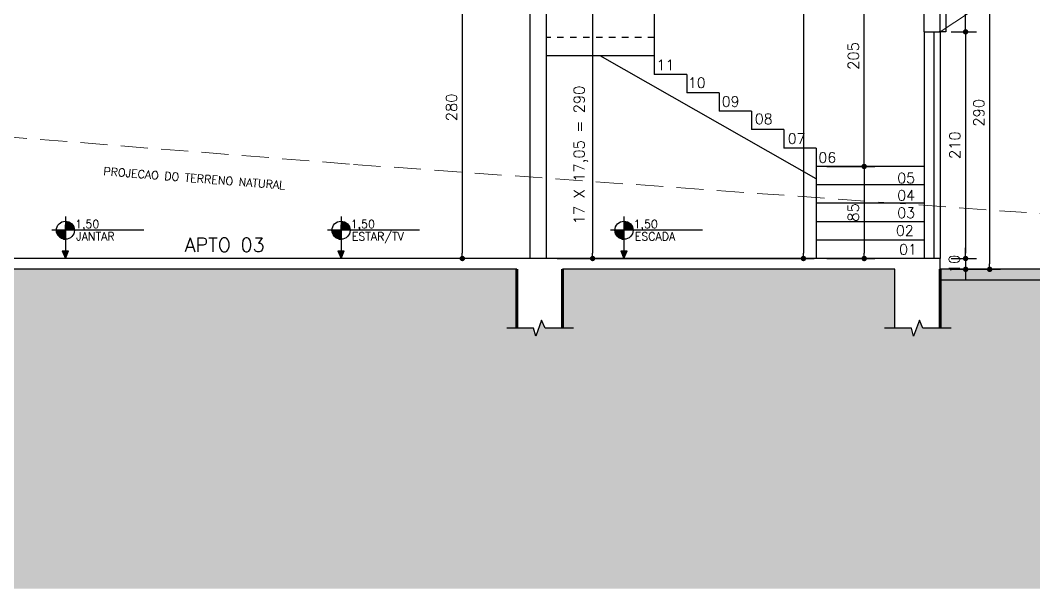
# Model space of a CAD drawing. Header units: inches. Extents: x 580771 to 672494, y 7715997 to 7829530.
# Drawn here: x 653540 to 654479, y 7717676 to 7718203 of the extents above; entities that cross this region are included whole.
import ezdxf

# ---------------------------------------------------------------- set-up
doc = ezdxf.new("R2010")
doc.units = ezdxf.units.IN
doc.header["$MEASUREMENT"] = 0
doc.header["$PDMODE"] = 2
doc.linetypes.add('CACHE', pattern=[0.24, 0.12, -0.12])
doc.linetypes.add('DASHED2', pattern=[0.375, 0.25, -0.125])
for name, color, linetype, lineweight in [('ARQ-06', 6, 'Continuous', 60), ('LINHAS FINAS', 1, 'Continuous', 9), ('MEIO_FIO', 7, 'Continuous', 0)]:
    doc.layers.add(name, color=color, linetype=linetype, lineweight=lineweight)
for name, color, linetype in [('ARQ-2', 2, 'Continuous'), ('Block1', 1, 'Continuous'), ('Layer3', 3, 'Continuous'), ('NIVEL', 2, 'Continuous'), ('P01', 1, 'Continuous'), ('P06', 6, 'Continuous'), ('parede', 6, 'Continuous')]:
    doc.layers.add(name, color=color, linetype=linetype)
doc.styles.add('R80E50', font='romans.shx', dxfattribs={"height": 10})
doc.styles.add('ROMANS', font='romans', dxfattribs={"height": 0.2})
doc.dimstyles.new('ARQ50', dxfattribs={"dimscale": 50, "dimtxt": 10, "dimasz": 0.1, "dimexe": 0.2, "dimexo": 0.2, "dimgap": 0.1, "dimtad": 1, "dimdec": 0, "dimzin": 12, "dimdsep": 46, "dimtxsty": 'R80E50', "dimblk1": 'DOT', "dimblk2": 'DOT', "dimsah": 1, "dimcen": 0.4, "dimclrd": 15, "dimclre": 15, "dimclrt": 3, "dimadec": 0, "dimazin": 0, "dimtfac": 1, "dimtdec": 0, "dimtmove": 2, "dimatfit": 3, "dimldrblk": 'DOT', "dimfxl": 0.2, "dimtolj": 1, "dimtzin": 12, "dimarcsym": 0})

# ---------------------------------------------------------------- blocks, each defined once
blk = doc.blocks.new('*X32')
at = {"color": 0}
for p, q in [((-1683, 3892), (-1680, 3892)), ((-1683, 3891), (-1680, 3891)), ((-1680, 3888), (-1680, 3892.3)), ((-1679, 3888), (-1679, 3892)), ((-1678, 3888), (-1678, 3891.6)), ((-1677, 3888), (-1677, 3891.1)), ((-1695, 3880), (-1692, 3880)), ((-1694.9, 3879), (-1692, 3879)), ((-1694.7, 3878), (-1692, 3878)), ((-1692, 3876), (-1692, 3880.7)), ((-1691, 3876), (-1691, 3880.7)), ((-1690, 3876), (-1690, 3880.7)), ((-1689, 3876), (-1689, 3880.7)), ((-1688, 3876), (-1688, 3880.7)), ((-1687, 3876), (-1687, 3880.7)), ((-1686, 3876), (-1686, 3880.7)), ((-1686, 3880), (-1683, 3880)), ((-1686, 3879), (-1683, 3879)), ((-1686, 3878), (-1683, 3878)), ((-1683, 3890), (-1680, 3890)), ((-1683, 3889), (-1680, 3889)), ((-1683, 3882), (-1683, 3888)), ((-1683, 3888), (-1680, 3888)), ((-1683, 3882), (-1680, 3882)), ((-1683, 3881), (-1680, 3881)), ((-1682, 3882), (-1682, 3888)), ((-1681, 3882), (-1681, 3888)), ((-1680, 3882), (-1680, 3888)), ((-1680, 3888), (-1674, 3888)), ((-1680, 3887), (-1674, 3887)), ((-1680, 3886), (-1674, 3886)), ((-1680, 3885), (-1674, 3885)), ((-1680, 3884), (-1674, 3884)), ((-1680, 3883), (-1674, 3883)), ((-1680, 3880.7), (-1680, 3882)), ((-1680, 3882), (-1674, 3882)), ((-1679, 3880.7), (-1679, 3882)), ((-1678, 3880.7), (-1678, 3882)), ((-1677, 3880.7), (-1677, 3882)), ((-1676, 3888), (-1676, 3890.4)), ((-1676, 3880.7), (-1676, 3882)), ((-1675, 3888), (-1675, 3889.6)), ((-1675, 3880.7), (-1675, 3882)), ((-1674, 3888), (-1674, 3888.6)), ((-1674, 3882), (-1674, 3888)), ((-1674, 3888), (-1673.5, 3888)), ((-1674, 3880.7), (-1674, 3882)), ((-1674, 3882), (-1671.1, 3882)), ((-1674, 3881), (-1671.1, 3881)), ((-1673, 3882), (-1673, 3887.2)), ((-1672, 3882), (-1672, 3885.4)), ((-1694.5, 3877), (-1692, 3877)), ((-1694.1, 3876), (-1692, 3876)), ((-1694, 3875.8), (-1694, 3876)), ((-1693, 3874), (-1693, 3876)), ((-1692, 3872.7), (-1692, 3876)), ((-1692, 3876), (-1686, 3876)), ((-1692, 3875), (-1686, 3875)), ((-1692, 3874), (-1686, 3874)), ((-1692, 3873), (-1686, 3873)), ((-1691.3, 3872), (-1686, 3872)), ((-1690.1, 3871), (-1686, 3871)), ((-1688.5, 3870), (-1686, 3870)), ((-1688, 3869.8), (-1688, 3870)), ((-1687, 3869.4), (-1687, 3870)), ((-1686, 3877), (-1683, 3877)), ((-1686, 3870), (-1686, 3876)), ((-1686, 3876), (-1683, 3876)), ((-1686, 3869.1), (-1686, 3870)), ((-1686, 3870), (-1683, 3870)), ((-1685.8, 3869), (-1683, 3869)), ((-1685, 3870), (-1685, 3876)), ((-1684, 3870), (-1684, 3876))]:
    blk.add_line(p, q, dxfattribs=at)
blk = doc.blocks.new('nível corte')
at = {"layer": 'NIVEL', "color": 2, "linetype": 'Continuous'}
for p, q in [((172038.46, 10236.15), (172038.46, 10197.35)), ((172111.26, 10223.55), (172025.86, 10223.55)), ((172035.46, 10204.35), (172038.46, 10197.35)), ((172035.46, 10204.35), (172041.46, 10204.35)), ((172038.46, 10197.35), (172041.46, 10204.35))]:
    blk.add_line(p, q, dxfattribs=at)
blk.add_circle((172038.46, 10223.55), 8.4, dxfattribs=at)
blk.add_solid([(172035.46, 10204.35), (172038.46, 10197.35), (172041.46, 10204.35), (172038.46, 10197.35)], dxfattribs=at)
at = {"layer": 'NIVEL', "color": 1, "linetype": 'Continuous', "xscale": 0.7000000000116415, "yscale": 0.7000000000116415, "zscale": 0.7000000000116415}
blk.add_blockref('*X32', (173216.6, 7507.07), dxfattribs=at)
blk = doc.blocks.new('_DOT')
at = {"color": 0, "linetype": 'ByBlock'}
blk.add_line((-0.5, 0), (-1, 0), dxfattribs=at)
at = {"color": 0, "linetype": 'ByBlock', "const_width": 0.5}
blk.add_lwpolyline([(-0.25, 0, 1), (0.25, 0, 1)], format="xyb", close=True, dxfattribs=at)
blk = doc.blocks.new('*D458')
at = {"layer": 'Defpoints', "color": 0, "transparency": 16777216}
for p in [(654012.27, 7718261.97), (653949.38, 7717981.97), (654012.27, 7717981.97)]:
    blk.add_point(p, dxfattribs=at)
at = {"layer": 'parede', "color": 15, "lineweight": -2, "transparency": 16777216}
for p, q in [((654002.27, 7718261.97), (653939.38, 7718261.97)), ((653949.38, 7718256.97), (653949.38, 7717986.97)), ((654002.27, 7717981.97), (653939.38, 7717981.97))]:
    blk.add_line(p, q, dxfattribs=at)
at = {"layer": 'parede', "color": 15, "lineweight": -2, "transparency": 16777216, "xscale": 5, "yscale": 5, "zscale": 5}
for p, rotation in [((653949.38, 7718261.97), 90), ((653949.38, 7717981.97), 270)]:
    blk.add_blockref('_DOT', p, dxfattribs=dict(at, rotation=rotation))
at = {"layer": 'parede', "color": 3, "transparency": 16777216, "insert": (653939.38, 7718121.97), "char_height": 10, "attachment_point": 5, "rotation": 90, "style": 'R80E50'}
blk.add_mtext('\\A1;280', dxfattribs=at)
blk = doc.blocks.new('*D463')
at = {"layer": 'Defpoints', "color": 0, "transparency": 16777216}
for p in [(654392.27, 7718191.97), (654392.27, 7717981.97), (654415.73, 7717981.97)]:
    blk.add_point(p, dxfattribs=at)
at = {"layer": 'parede', "color": 15, "lineweight": -2, "transparency": 16777216}
for p, q in [((654402.27, 7718191.97), (654425.73, 7718191.97)), ((654415.73, 7718186.97), (654415.73, 7717986.97)), ((654402.27, 7717981.97), (654425.73, 7717981.97))]:
    blk.add_line(p, q, dxfattribs=at)
at = {"layer": 'parede', "color": 15, "lineweight": -2, "transparency": 16777216, "xscale": 5, "yscale": 5, "zscale": 5}
for p, rotation in [((654415.73, 7718191.97), 90), ((654415.73, 7717981.97), 270)]:
    blk.add_blockref('_DOT', p, dxfattribs=dict(at, rotation=rotation))
at = {"layer": 'parede', "color": 3, "transparency": 16777216, "insert": (654405.73, 7718086.97), "char_height": 10, "attachment_point": 5, "rotation": 90, "style": 'R80E50'}
blk.add_mtext('\\A1;210', dxfattribs=at)
blk = doc.blocks.new('*D464')
at = {"layer": 'Defpoints', "color": 0, "transparency": 16777216}
for p in [(654392.27, 7717981.97), (654415.73, 7717971.97), (654415.73, 7717971.97)]:
    blk.add_point(p, dxfattribs=at)
at = {"layer": 'parede', "color": 15, "lineweight": -2, "transparency": 16777216}
for p, q in [((654415.73, 7717986.97), (654415.73, 7717991.97)), ((654402.27, 7717981.97), (654425.73, 7717981.97)), ((654415.73, 7717981.97), (654415.73, 7717971.97)), ((654425.73, 7717971.97), (654425.73, 7717971.97)), ((654415.73, 7717966.97), (654415.73, 7717961.97))]:
    blk.add_line(p, q, dxfattribs=at)
at = {"layer": 'parede', "color": 15, "lineweight": -2, "transparency": 16777216, "xscale": 5, "yscale": 5, "zscale": 5}
for p, rotation in [((654415.73, 7717981.97), 270), ((654415.73, 7717971.97), 90)]:
    blk.add_blockref('_DOT', p, dxfattribs=dict(at, rotation=rotation))
at = {"layer": 'parede', "color": 3, "transparency": 16777216, "insert": (654405.24, 7717976.97), "char_height": 10, "attachment_point": 5, "rotation": 90, "style": 'R80E50'}
blk.add_mtext('\\A1;10', dxfattribs=at)
blk = doc.blocks.new('*D465')
at = {"layer": 'Defpoints', "color": 0, "transparency": 16777216}
for p in [(654415.73, 7718261.97), (654415.73, 7718261.97), (654392.27, 7718191.97)]:
    blk.add_point(p, dxfattribs=at)
at = {"layer": 'parede', "color": 15, "lineweight": -2, "transparency": 16777216}
for p, q in [((654425.73, 7718261.97), (654425.73, 7718261.97)), ((654415.73, 7718196.97), (654415.73, 7718256.97)), ((654402.27, 7718191.97), (654425.73, 7718191.97))]:
    blk.add_line(p, q, dxfattribs=at)
at = {"layer": 'parede', "color": 15, "lineweight": -2, "transparency": 16777216, "xscale": 5, "yscale": 5, "zscale": 5}
for p, rotation in [((654415.73, 7718261.97), 90), ((654415.73, 7718191.97), 270)]:
    blk.add_blockref('_DOT', p, dxfattribs=dict(at, rotation=rotation))
at = {"layer": 'parede', "color": 3, "transparency": 16777216, "insert": (654405.73, 7718226.97), "char_height": 10, "attachment_point": 5, "rotation": 90, "style": 'R80E50'}
blk.add_mtext('\\A1;70', dxfattribs=at)
blk = doc.blocks.new('*D471')
at = {"layer": 'Defpoints', "color": 0, "transparency": 16777216}
for p in [(654392.27, 7718261.97), (654392.27, 7717971.97), (654437.99, 7717971.97)]:
    blk.add_point(p, dxfattribs=at)
at = {"layer": 'parede', "color": 15, "lineweight": -2, "transparency": 16777216}
for p, q in [((654402.27, 7718261.97), (654447.99, 7718261.97)), ((654437.99, 7718256.97), (654437.99, 7717976.97)), ((654402.27, 7717971.97), (654447.99, 7717971.97))]:
    blk.add_line(p, q, dxfattribs=at)
at = {"layer": 'parede', "color": 15, "lineweight": -2, "transparency": 16777216, "xscale": 5, "yscale": 5, "zscale": 5}
for p, rotation in [((654437.99, 7718261.97), 90), ((654437.99, 7717971.97), 270)]:
    blk.add_blockref('_DOT', p, dxfattribs=dict(at, rotation=rotation))
at = {"layer": 'parede', "color": 3, "transparency": 16777216, "insert": (654427.99, 7718116.97), "char_height": 10, "attachment_point": 5, "rotation": 90, "style": 'R80E50'}
blk.add_mtext('\\A1;290', dxfattribs=at)
blk = doc.blocks.new('*D376')
at = {"layer": 'Defpoints', "color": 0, "transparency": 16777216}
for p in [(654027.27, 7718271.97), (654027.27, 7717981.97), (654070.13, 7717981.97)]:
    blk.add_point(p, dxfattribs=at)
at = {"layer": 'parede', "color": 15, "lineweight": -2, "transparency": 16777216}
for p, q in [((654037.27, 7718271.97), (654080.13, 7718271.97)), ((654070.13, 7718266.97), (654070.13, 7717986.97)), ((654037.27, 7717981.97), (654080.13, 7717981.97))]:
    blk.add_line(p, q, dxfattribs=at)
at = {"layer": 'parede', "color": 15, "lineweight": -2, "transparency": 16777216, "xscale": 5, "yscale": 5, "zscale": 5}
for p, rotation in [((654070.13, 7718271.97), 90), ((654070.13, 7717981.97), 270)]:
    blk.add_blockref('_DOT', p, dxfattribs=dict(at, rotation=rotation))
at = {"layer": 'parede', "color": 3, "transparency": 16777216, "insert": (654059.18, 7718077.89), "char_height": 10, "attachment_point": 5, "rotation": 90, "style": 'R80E50'}
blk.add_mtext('\\A1;17 X 17,05 = 290', dxfattribs=at)
blk = doc.blocks.new('*D380')
at = {"layer": 'Defpoints', "color": 0, "transparency": 16777216}
for p in [(654027.27, 7718551.97), (654027.27, 7717981.97), (654265.41, 7717981.97)]:
    blk.add_point(p, dxfattribs=at)
at = {"layer": 'parede', "color": 15, "lineweight": -2, "transparency": 16777216}
for p, q in [((654037.27, 7718551.97), (654275.41, 7718551.97)), ((654265.41, 7718546.97), (654265.41, 7717986.97)), ((654037.27, 7717981.97), (654275.41, 7717981.97))]:
    blk.add_line(p, q, dxfattribs=at)
at = {"layer": 'parede', "color": 15, "lineweight": -2, "transparency": 16777216, "xscale": 5, "yscale": 5, "zscale": 5}
for p, rotation in [((654265.41, 7718551.97), 90), ((654265.41, 7717981.97), 270)]:
    blk.add_blockref('_DOT', p, dxfattribs=dict(at, rotation=rotation))
at = {"layer": 'parede', "color": 3, "transparency": 16777216, "insert": (654255.41, 7718266.97), "char_height": 10, "attachment_point": 5, "rotation": 90, "style": 'R80E50'}
blk.add_mtext('\\A1;570', dxfattribs=at)
blk = doc.blocks.new('*D381')
at = {"layer": 'Defpoints', "color": 0, "transparency": 16777216}
for p in [(654277.27, 7718067.26), (654277.27, 7717981.97), (654321.73, 7717981.97)]:
    blk.add_point(p, dxfattribs=at)
at = {"layer": 'parede', "color": 15, "lineweight": -2, "transparency": 16777216}
for p, q in [((654287.27, 7718067.26), (654331.73, 7718067.26)), ((654321.73, 7718062.26), (654321.73, 7717986.97)), ((654287.27, 7717981.97), (654331.73, 7717981.97))]:
    blk.add_line(p, q, dxfattribs=at)
at = {"layer": 'parede', "color": 15, "lineweight": -2, "transparency": 16777216, "xscale": 5, "yscale": 5, "zscale": 5}
for p, rotation in [((654321.73, 7718067.26), 90), ((654321.73, 7717981.97), 270)]:
    blk.add_blockref('_DOT', p, dxfattribs=dict(at, rotation=rotation))
at = {"layer": 'parede', "color": 3, "transparency": 16777216, "insert": (654311.73, 7718024.62), "char_height": 10, "attachment_point": 5, "rotation": 90, "style": 'R80E50'}
blk.add_mtext('\\A1;85', dxfattribs=at)
blk = doc.blocks.new('*D382')
at = {"layer": 'Defpoints', "color": 0, "transparency": 16777216}
for p in [(654321.73, 7718271.97), (654377.27, 7718271.97), (654277.27, 7718067.26)]:
    blk.add_point(p, dxfattribs=at)
at = {"layer": 'parede', "color": 15, "lineweight": -2, "transparency": 16777216}
for p, q in [((654367.27, 7718271.97), (654311.73, 7718271.97)), ((654321.73, 7718072.26), (654321.73, 7718266.97)), ((654287.27, 7718067.26), (654331.73, 7718067.26))]:
    blk.add_line(p, q, dxfattribs=at)
at = {"layer": 'parede', "color": 15, "lineweight": -2, "transparency": 16777216, "xscale": 5, "yscale": 5, "zscale": 5}
for p, rotation in [((654321.73, 7718271.97), 90), ((654321.73, 7718067.26), 270)]:
    blk.add_blockref('_DOT', p, dxfattribs=dict(at, rotation=rotation))
at = {"layer": 'parede', "color": 3, "transparency": 16777216, "insert": (654311.73, 7718169.62), "char_height": 10, "attachment_point": 5, "rotation": 90, "style": 'R80E50'}
blk.add_mtext('\\A1;205', dxfattribs=at)

msp = doc.modelspace()

# ---------------------------------------------------------------- hatches: boundary and pattern name
at = {"layer": 'Block1'}
h = msp.add_hatch(dxfattribs=at)
h.set_pattern_fill('EARTH', color=256, scale=150, angle=45, style=0, double=1)
h.paths.add_polyline_path([(656263.099, 7717835.593), (655541.09, 7717934.609), (655342.269, 7717952.548), (655342.269, 7717914.881), (655327.12, 7717914.881), (655325.065, 7717907.455), (655319.67, 7717922.157), (655316.358, 7717914.881), (655300.287, 7717914.881), (655300.287, 7717956.336), (655237.851, 7717961.969), (654392.269, 7717961.969), (654392.269, 7717917.458), (654376.197, 7717917.458), (654372.886, 7717924.733), (654367.491, 7717910.031), (654365.436, 7717917.458), (654350.02, 7717917.458), (654350.02, 7717971.969), (654042.25, 7717971.969), (654042.25, 7717917.458), (654026.179, 7717917.458), (654022.868, 7717924.733), (654017.472, 7717910.031), (654015.418, 7717917.458), (654000.002, 7717917.458), (654000.002, 7717971.969), (653226.006, 7717971.969), (653226.006, 7717917.458), (653209.935, 7717917.458), (653206.623, 7717924.733), (653201.228, 7717910.031), (653199.173, 7717917.458), (653183.758, 7717917.458), (653183.758, 7717971.969), (652591.883, 7717971.969), (652591.883, 7717917.458), (652575.812, 7717917.458), (652572.501, 7717924.733), (652567.105, 7717910.031), (652565.051, 7717917.458), (652549.635, 7717917.458), (652549.635, 7717971.969), (651924.517, 7717971.969), (651924.517, 7717912.458), (651908.446, 7717912.458), (651905.134, 7717919.733), (651899.739, 7717905.031), (651897.684, 7717912.458), (651882.269, 7717912.458), (651882.269, 7717956.969), (651326.079, 7717956.969), (651326.079, 7717902.458), (651310.008, 7717902.458), (651306.697, 7717909.733), (651301.301, 7717895.031), (651299.247, 7717902.458), (651283.831, 7717902.458), (651283.831, 7717676), (656305.347, 7717676), (656305.347, 7717781.081), (656289.276, 7717781.081), (656285.965, 7717788.356), (656280.57, 7717773.655), (656278.515, 7717781.081), (656263.099, 7717781.081)])
at = {"layer": 'P01'}
h = msp.add_hatch(dxfattribs=at)
h.set_pattern_fill('AR-CONC', color=256, scale=2)
h.set_pattern_definition([(50, (0, 0), (14.345203652, -1.2550427), [1.5, -16.5]), (355, (0, 0), (-2.775026672, 15.043842674), [1.2, -13.2]), (100.45144446, (1.195, -0.105), (11.570176935, 13.78879982), [1.27480384, -14.02284224]), (46.1842, (0, 4), (21.344826613, -3.310385616), [2.25, -24.75]), (96.6356355, (1.779, 3.724), (18.693238913, 19.482372015), [1.91220684, -21.0342752]), (351.184164, (0, 4), (18.6932389, 19.482372005), [1.8, -19.80000002]), (21, (2, 3), (11.938141042, -8.052377813), [1.5, -16.5]), (326, (2, 3), (4.866306638, 14.5030009), [1.2, -13.2]), (71.45144474, (2.995, 2.329), (16.804447535, 6.450623056), [1.2748038, -14.02284224]), (37.5, (0, 0), (0.2431971063, 6.6578770766), [0, -13.04, 0, -13.4, 0, -13.25]), (7.5, (0, 0), (5.261390749, 7.8882342376), [0, -7.64, 0, -12.74, 0, -5.05]), (327.5, (-4.46, 0), (10.6764487234, -0.4510974347), [0, -5, 0, -15.6, 0, -20.7]), (317.5, (-6.46, 0), (11.663723387, 2.002099647), [0, -6.5, 0, -10.36, 0, -14.7])])
h.paths.add_polyline_path([(655342.269, 7717971.969), (655342.269, 7717961.875), (655541.09, 7717934.609), (655712.519, 7717919.142), (655802.188, 7717908.896)])
h.paths.add_polyline_path([(655342.269, 7717971.969), (655123.767, 7717971.969), (655158.355, 7717969.142), (655237.851, 7717961.969), (655341.586, 7717961.969), (655342.269, 7717961.875)])
h.paths.add_polyline_path([(655158.355, 7717969.142), (655123.767, 7717971.969), (654392.269, 7717971.969), (654392.269, 7717961.969), (655237.851, 7717961.969)])

# ---------------------------------------------------------------- linework, layer by layer
at = {"layer": 'ARQ-06'}
for p, q in [((654000.002, 7717917.458), (654000.002, 7717971.969)), ((654042.25, 7717971.969), (654042.25, 7717917.458)), ((654392.269, 7717971.969), (654392.269, 7717917.458))]:
    msp.add_line(p, q, dxfattribs=at)
at = {"layer": 'Block1'}
for points in [[(654052.382, 7717917.458), (654026.179, 7717917.458), (654022.868, 7717924.733), (654017.472, 7717910.031), (654015.418, 7717917.458), (653990.618, 7717917.458)], [(654402.401, 7717917.458), (654376.197, 7717917.458), (654372.886, 7717924.733), (654367.491, 7717910.031), (654365.436, 7717917.458), (654340.636, 7717917.458)]]:
    msp.add_lwpolyline(points, dxfattribs=at)
at = {"layer": 'LINHAS FINAS', "lineweight": 5}
msp.add_lwpolyline([(654392.269, 7718191.969), (655156.247, 7718695.798), (655377.603, 7718695.798)], dxfattribs=at)
at = {"layer": 'MEIO_FIO', "color": 2, "linetype": 'DASHED2', "ltscale": 100}
msp.add_lwpolyline([(651279.719, 7718201.681), (651955.145, 7718169.142), (653221.838, 7718119.142), (653848.674, 7718069.142), (654546.687, 7718019.142), (655158.355, 7717969.142), (655712.519, 7717919.142), (656150.097, 7717869.142), (656306.492, 7717841.769)], dxfattribs=at)
at = {"layer": 'NIVEL'}
for p, q in [((654127.269, 7718231.969), (654127.269, 7718152.557)), ((654377.269, 7718191.969), (654377.269, 7717981.969)), ((654386.269, 7718191.969), (654386.269, 7717981.969)), ((654392.269, 7718191.969), (654392.269, 7717981.969)), ((654127.269, 7718169.616), (654027.269, 7718169.616)), ((654277.269, 7718055.76), (654077.038, 7718169.616)), ((654157.269, 7718152.557), (654127.269, 7718152.557)), ((654157.269, 7718152.557), (654157.269, 7718135.498)), ((654187.269, 7718135.498), (654157.269, 7718135.498)), ((654187.269, 7718135.498), (654187.269, 7718118.44)), ((654217.269, 7718118.44), (654187.269, 7718118.44)), ((654217.269, 7718118.44), (654217.269, 7718101.381)), ((654247.269, 7718101.381), (654217.269, 7718101.381)), ((654247.269, 7718101.381), (654247.269, 7718084.322)), ((654277.269, 7718084.322), (654247.269, 7718084.322)), ((654277.269, 7718084.322), (654277.269, 7717981.969)), ((654377.269, 7718067.263), (654277.269, 7718067.263)), ((654377.269, 7718050.204), (654277.269, 7718050.204)), ((654377.269, 7718033.146), (654277.269, 7718033.146)), ((654377.269, 7718016.087), (654277.269, 7718016.087)), ((654377.269, 7717999.028), (654277.269, 7717999.028))]:
    msp.add_line(p, q, dxfattribs=at)
at = {"layer": 'NIVEL', "color": 3}
msp.add_lwpolyline([(654392.269, 7718191.969), (654392.269, 7718261.969), (654397.269, 7718261.969), (654397.269, 7718191.969), (654391.354, 7718191.969)], dxfattribs=at)
at = {"layer": 'P01', "linetype": 'CACHE', "ltscale": 50}
msp.add_line((654127.269, 7718186.675), (654027.269, 7718186.675), dxfattribs=at)
at = {"layer": 'parede'}
for p, q in [((654027.269, 7717981.969), (654027.269, 7718271.969)), ((654377.269, 7718191.969), (654377.269, 7718271.969)), ((654012.269, 7717981.969), (654012.269, 7718261.969)), ((654392.269, 7718191.969), (654392.269, 7718261.969)), ((654377.269, 7718191.969), (654392.269, 7718191.969)), ((654392.269, 7717981.969), (651882.269, 7717981.969)), ((654392.269, 7717971.969), (654392.269, 7717981.969)), ((654000.002, 7717971.969), (653226.006, 7717971.969)), ((654350.02, 7717971.969), (654042.25, 7717971.969)), ((654350.02, 7717917.458), (654350.02, 7717971.969)), ((655342.269, 7717971.969), (654392.269, 7717971.969)), ((655341.586, 7717961.969), (654392.269, 7717961.969))]:
    msp.add_line(p, q, dxfattribs=at)

# ---------------------------------------------------------------- block references
at = {"layer": 'P06'}
for p in [(481543.153, 7707784.624), (481798.548, 7707784.624), (482060.705, 7707784.624)]:
    msp.add_blockref('nível corte', p, dxfattribs=at)

# ---------------------------------------------------------------- texts
at = {"layer": 'ARQ-2', "char_height": 9.6, "attachment_point": 7, "style": 'ROMANS'}
for s, insert in [('11', (654129.38, 7718156.486)), ('10', (654158.332, 7718140.022)), ('09', (654189.763, 7718122.623)), ('07', (654250.93, 7718088.288)), ('06', (654279.348, 7718070.681)), ('05', (654352.44, 7718051.698)), ('04', (654352.44, 7718035.587)), ('03', (654352.44, 7718019.476)), ('02', (654351.157, 7718003.076)), ('01', (654354.119, 7717985.607))]:
    msp.add_mtext(s, dxfattribs=dict(at, insert=insert))
at = {"layer": 'Layer3', "style": 'R80E50'}
msp.add_text('APTO 03', height=13, dxfattribs=at).set_placement((653692.092, 7717988.277))
at = {"layer": 'NIVEL', "style": 'ROMANS'}
msp.add_text('PROJECAO DO TERRENO NATURAL', height=7.5, rotation=355.525887, dxfattribs=at).set_placement((653616.564, 7718059.194))
for s, p in [('1,50', (653590.506, 7718010.177)), ('1,50', (653845.9, 7718010.177)), ('1,50', (654108.057, 7718010.177)), ('JANTAR', (653591.547, 7717998.729)), ('ESTAR/TV', (653846.942, 7717998.729)), ('ESCADA', (654109.099, 7717998.729))]:
    msp.add_text(s, height=7.5, dxfattribs=at).set_placement(p)
at = {"layer": 'NIVEL', "insert": (654220.423, 7718106.456), "char_height": 9.6, "attachment_point": 7, "style": 'ROMANS'}
msp.add_mtext('08', dxfattribs=at)

# ---------------------------------------------------------------- dimensions: what is measured, and where the dimension line sits
at = {"layer": 'parede'}
for base, p1, p2, picture, middle in [((654265.41, 7717981.969), (654027.269, 7718551.969), (654027.269, 7717981.969), '*D380', (654255.41, 7718266.969)), ((654321.732, 7718271.969), (654277.269, 7718067.263), (654377.269, 7718271.969), '*D382', (654311.732, 7718169.616)), ((653949.381, 7717981.969), (654012.269, 7718261.969), (654012.269, 7717981.969), '*D458', (653939.381, 7718121.969)), ((654415.733, 7718261.969), (654392.269, 7718191.969), (654415.733, 7718261.969), '*D465', (654405.733, 7718226.969)), ((654437.986, 7717971.969), (654392.269, 7718261.969), (654392.269, 7717971.969), '*D471', (654427.986, 7718116.969)), ((654321.732, 7717981.969), (654277.269, 7718067.263), (654277.269, 7717981.969), '*D381', (654311.732, 7718024.616))]:
    dim = msp.add_linear_dim(base=base, p1=p1, p2=p2, angle=90, dimstyle='ARQ50', dxfattribs=at)
    dim.commit()
    dim.dimension.update_dxf_attribs({"geometry": picture, "text_midpoint": middle})
dim = msp.add_linear_dim(base=(654070.131, 7717981.969), p1=(654027.269, 7718271.969), p2=(654027.269, 7717981.969), angle=90, text='17 X 17,05 = <>', dimstyle='ARQ50', dxfattribs=at)
dim.commit()
dim.dimension.update_dxf_attribs({"geometry": '*D376', "text_midpoint": (654059.178, 7718077.892), "dimtype": 160})
dim = msp.add_aligned_dim(p1=(654392.269, 7718191.969), p2=(654392.269, 7717981.969), distance=23.464, dimstyle='ARQ50', dxfattribs=at)
dim.commit()
dim.dimension.update_dxf_attribs({"geometry": '*D463', "text_midpoint": (654405.733, 7718086.969)})
dim = msp.add_linear_dim(base=(654415.733, 7717971.969), p1=(654392.269, 7717981.969), p2=(654415.733, 7717971.969), angle=90, dimstyle='ARQ50', dxfattribs=at)
dim.commit()
dim.dimension.update_dxf_attribs({"geometry": '*D464', "text_midpoint": (654405.238, 7717976.969), "dimtype": 160})

doc.saveas('drawing.dxf')
